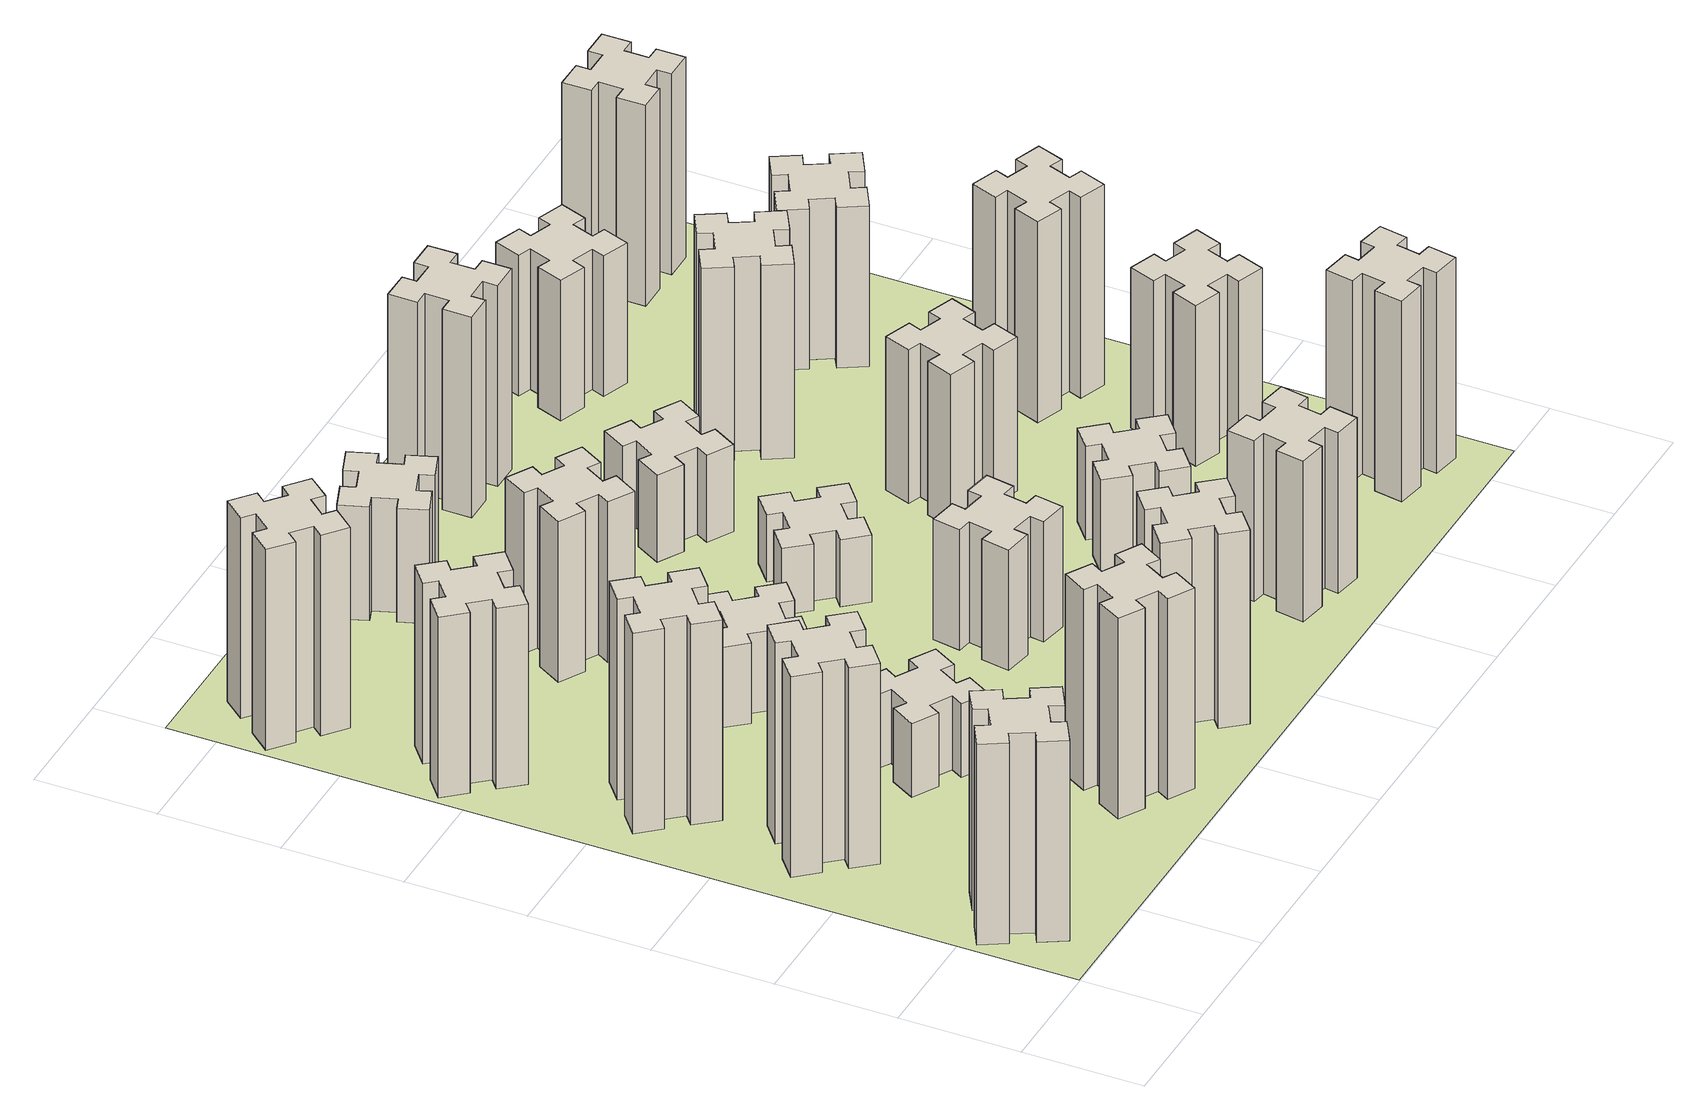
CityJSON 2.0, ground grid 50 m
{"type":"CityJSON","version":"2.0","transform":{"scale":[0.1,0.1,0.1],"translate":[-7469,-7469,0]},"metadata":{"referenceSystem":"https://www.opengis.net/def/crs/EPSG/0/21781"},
"CityObjects":{
"building1":{"type":"Building","attributes":{"class":"1000","function":"1000","usage":"1000","yearOfConstruction":2016,"roofType":"1000","measuredHeight":90,"storeysAboveGround":30,"storeysBelowGround":0},"geometry":[{"type":"Solid","lod":"1","boundaries":[[[[0,1,2,3,4,5,6,7,8,9,10,11,12,13,14,15,16,17,18,19]],[[17,16,20,21]],[[16,15,22,20]],[[15,14,23,22]],[[14,13,24,23]],[[13,12,25,24]],[[12,11,26,25]],[[11,10,27,26]],[[10,9,28,27]],[[9,8,29,28]],[[8,7,30,29]],[[7,6,31,30]],[[6,5,32,31]],[[5,4,33,32]],[[4,3,34,33]],[[3,2,35,34]],[[2,1,36,35]],[[1,0,37,36]],[[0,19,38,37]],[[19,18,39,38]],[[18,17,21,39]],[[24,25,26,27,28,29,30,31,32,33,34,35,36,37,38,39,21,20,22,23]]]]}]},
"building2":{"type":"Building","attributes":{"class":"1000","function":"1000","usage":"1000","yearOfConstruction":2016,"roofType":"1000","measuredHeight":90,"storeysAboveGround":30,"storeysBelowGround":0},"geometry":[{"type":"Solid","lod":"1","boundaries":[[[[40,41,42,43,44,45,46,47,48,49,50,51,52,53,54,55,56,57,58,59]],[[57,56,60,61]],[[56,55,62,60]],[[55,54,63,62]],[[54,53,64,63]],[[53,52,65,64]],[[52,51,66,65]],[[51,50,67,66]],[[50,49,68,67]],[[49,48,69,68]],[[48,47,70,69]],[[47,46,71,70]],[[46,45,72,71]],[[45,44,73,72]],[[44,43,74,73]],[[43,42,75,74]],[[42,41,76,75]],[[41,40,77,76]],[[40,59,78,77]],[[59,58,79,78]],[[58,57,61,79]],[[64,65,66,67,68,69,70,71,72,73,74,75,76,77,78,79,61,60,62,63]]]]}]},
"building3":{"type":"Building","attributes":{"class":"1000","function":"1000","usage":"1000","yearOfConstruction":2016,"roofType":"1000","measuredHeight":90,"storeysAboveGround":30,"storeysBelowGround":0},"geometry":[{"type":"Solid","lod":"1","boundaries":[[[[80,81,82,83,84,85,86,87,88,89,90,91,92,93,94,95,96,97,98,99]],[[97,96,100,101]],[[96,95,102,100]],[[95,94,103,102]],[[94,93,104,103]],[[93,92,105,104]],[[92,91,106,105]],[[91,90,107,106]],[[90,89,108,107]],[[89,88,109,108]],[[88,87,110,109]],[[87,86,111,110]],[[86,85,112,111]],[[85,84,113,112]],[[84,83,114,113]],[[83,82,115,114]],[[82,81,116,115]],[[81,80,117,116]],[[80,99,118,117]],[[99,98,119,118]],[[98,97,101,119]],[[104,105,106,107,108,109,110,111,112,113,114,115,116,117,118,119,101,100,102,103]]]]}]},
"building4":{"type":"Building","attributes":{"class":"1000","function":"1000","usage":"1000","yearOfConstruction":2016,"roofType":"1000","measuredHeight":81,"storeysAboveGround":30,"storeysBelowGround":0},"geometry":[{"type":"Solid","lod":"1","boundaries":[[[[120,121,122,123,124,125,126,127,128,129,130,131,132,133,134,135,136,137,138,139]],[[137,136,140,141]],[[136,135,142,140]],[[135,134,143,142]],[[134,133,144,143]],[[133,132,145,144]],[[132,131,146,145]],[[131,130,147,146]],[[130,129,148,147]],[[129,128,149,148]],[[128,127,150,149]],[[127,126,151,150]],[[126,125,152,151]],[[125,124,153,152]],[[124,123,154,153]],[[123,122,155,154]],[[122,121,156,155]],[[121,120,157,156]],[[120,139,158,157]],[[139,138,159,158]],[[138,137,141,159]],[[144,145,146,147,148,149,150,151,152,153,154,155,156,157,158,159,141,140,142,143]]]]}]},
"building5":{"type":"Building","attributes":{"class":"1000","function":"1000","usage":"1000","yearOfConstruction":2016,"roofType":"1000","measuredHeight":90,"storeysAboveGround":30,"storeysBelowGround":0},"geometry":[{"type":"Solid","lod":"1","boundaries":[[[[160,161,162,163,164,165,166,167,168,169,170,171,172,173,174,175,176,177,178,179]],[[177,176,180,181]],[[176,175,182,180]],[[175,174,183,182]],[[174,173,184,183]],[[173,172,185,184]],[[172,171,186,185]],[[171,170,187,186]],[[170,169,188,187]],[[169,168,189,188]],[[168,167,190,189]],[[167,166,191,190]],[[166,165,192,191]],[[165,164,193,192]],[[164,163,194,193]],[[163,162,195,194]],[[162,161,196,195]],[[161,160,197,196]],[[160,179,198,197]],[[179,178,199,198]],[[178,177,181,199]],[[184,185,186,187,188,189,190,191,192,193,194,195,196,197,198,199,181,180,182,183]]]]}]},
"building6":{"type":"Building","attributes":{"class":"1000","function":"1000","usage":"1000","yearOfConstruction":2016,"roofType":"1000","measuredHeight":90,"storeysAboveGround":30,"storeysBelowGround":0},"geometry":[{"type":"Solid","lod":"1","boundaries":[[[[200,201,202,203,204,205,206,207,208,209,210,211,212,213,214,215,216,217,218,219]],[[217,216,220,221]],[[216,215,222,220]],[[215,214,223,222]],[[214,213,224,223]],[[213,212,225,224]],[[212,211,226,225]],[[211,210,227,226]],[[210,209,228,227]],[[209,208,229,228]],[[208,207,230,229]],[[207,206,231,230]],[[206,205,232,231]],[[205,204,233,232]],[[204,203,234,233]],[[203,202,235,234]],[[202,201,236,235]],[[201,200,237,236]],[[200,219,238,237]],[[219,218,239,238]],[[218,217,221,239]],[[224,225,226,227,228,229,230,231,232,233,234,235,236,237,238,239,221,220,222,223]]]]}]},
"building7":{"type":"Building","attributes":{"class":"1000","function":"1000","usage":"1000","yearOfConstruction":2016,"roofType":"1000","measuredHeight":33,"storeysAboveGround":30,"storeysBelowGround":0},"geometry":[{"type":"Solid","lod":"1","boundaries":[[[[240,241,242,243,244,245,246,247,248,249,250,251,252,253,254,255,256,257,258,259]],[[257,256,260,261]],[[256,255,262,260]],[[255,254,263,262]],[[254,253,264,263]],[[253,252,265,264]],[[252,251,266,265]],[[251,250,267,266]],[[250,249,268,267]],[[249,248,269,268]],[[248,247,270,269]],[[247,246,271,270]],[[246,245,272,271]],[[245,244,273,272]],[[244,243,274,273]],[[243,242,275,274]],[[242,241,276,275]],[[241,240,277,276]],[[240,259,278,277]],[[259,258,279,278]],[[258,257,261,279]],[[264,265,266,267,268,269,270,271,272,273,274,275,276,277,278,279,261,260,262,263]]]]}]},
"building8":{"type":"Building","attributes":{"class":"1000","function":"1000","usage":"1000","yearOfConstruction":2016,"roofType":"1000","measuredHeight":36,"storeysAboveGround":30,"storeysBelowGround":0},"geometry":[{"type":"Solid","lod":"1","boundaries":[[[[280,281,282,283,284,285,286,287,288,289,290,291,292,293,294,295,296,297,298,299]],[[297,296,300,301]],[[296,295,302,300]],[[295,294,303,302]],[[294,293,304,303]],[[293,292,305,304]],[[292,291,306,305]],[[291,290,307,306]],[[290,289,308,307]],[[289,288,309,308]],[[288,287,310,309]],[[287,286,311,310]],[[286,285,312,311]],[[285,284,313,312]],[[284,283,314,313]],[[283,282,315,314]],[[282,281,316,315]],[[281,280,317,316]],[[280,299,318,317]],[[299,298,319,318]],[[298,297,301,319]],[[304,305,306,307,308,309,310,311,312,313,314,315,316,317,318,319,301,300,302,303]]]]}]},
"building9":{"type":"Building","attributes":{"class":"1000","function":"1000","usage":"1000","yearOfConstruction":2016,"roofType":"1000","measuredHeight":87,"storeysAboveGround":30,"storeysBelowGround":0},"geometry":[{"type":"Solid","lod":"1","boundaries":[[[[320,321,322,323,324,325,326,327,328,329,330,331,332,333,334,335,336,337,338,339]],[[337,336,340,341]],[[336,335,342,340]],[[335,334,343,342]],[[334,333,344,343]],[[333,332,345,344]],[[332,331,346,345]],[[331,330,347,346]],[[330,329,348,347]],[[329,328,349,348]],[[328,327,350,349]],[[327,326,351,350]],[[326,325,352,351]],[[325,324,353,352]],[[324,323,354,353]],[[323,322,355,354]],[[322,321,356,355]],[[321,320,357,356]],[[320,339,358,357]],[[339,338,359,358]],[[338,337,341,359]],[[344,345,346,347,348,349,350,351,352,353,354,355,356,357,358,359,341,340,342,343]]]]}]},
"building10":{"type":"Building","attributes":{"class":"1000","function":"1000","usage":"1000","yearOfConstruction":2016,"roofType":"1000","measuredHeight":72,"storeysAboveGround":30,"storeysBelowGround":0},"geometry":[{"type":"Solid","lod":"1","boundaries":[[[[360,361,362,363,364,365,366,367,368,369,370,371,372,373,374,375,376,377,378,379]],[[377,376,380,381]],[[376,375,382,380]],[[375,374,383,382]],[[374,373,384,383]],[[373,372,385,384]],[[372,371,386,385]],[[371,370,387,386]],[[370,369,388,387]],[[369,368,389,388]],[[368,367,390,389]],[[367,366,391,390]],[[366,365,392,391]],[[365,364,393,392]],[[364,363,394,393]],[[363,362,395,394]],[[362,361,396,395]],[[361,360,397,396]],[[360,379,398,397]],[[379,378,399,398]],[[378,377,381,399]],[[384,385,386,387,388,389,390,391,392,393,394,395,396,397,398,399,381,380,382,383]]]]}]},
"building11":{"type":"Building","attributes":{"class":"1000","function":"1000","usage":"1000","yearOfConstruction":2016,"roofType":"1000","measuredHeight":51,"storeysAboveGround":30,"storeysBelowGround":0},"geometry":[{"type":"Solid","lod":"1","boundaries":[[[[400,401,402,403,404,405,406,407,408,409,410,411,412,413,414,415,416,417,418,419]],[[417,416,420,421]],[[416,415,422,420]],[[415,414,423,422]],[[414,413,424,423]],[[413,412,425,424]],[[412,411,426,425]],[[411,410,427,426]],[[410,409,428,427]],[[409,408,429,428]],[[408,407,430,429]],[[407,406,431,430]],[[406,405,432,431]],[[405,404,433,432]],[[404,403,434,433]],[[403,402,435,434]],[[402,401,436,435]],[[401,400,437,436]],[[400,419,438,437]],[[419,418,439,438]],[[418,417,421,439]],[[424,425,426,427,428,429,430,431,432,433,434,435,436,437,438,439,421,420,422,423]]]]}]},
"building12":{"type":"Building","attributes":{"class":"1000","function":"1000","usage":"1000","yearOfConstruction":2016,"roofType":"1000","measuredHeight":54,"storeysAboveGround":30,"storeysBelowGround":0},"geometry":[{"type":"Solid","lod":"1","boundaries":[[[[440,441,442,443,444,445,446,447,448,449,450,451,452,453,454,455,456,457,458,459]],[[457,456,460,461]],[[456,455,462,460]],[[455,454,463,462]],[[454,453,464,463]],[[453,452,465,464]],[[452,451,466,465]],[[451,450,467,466]],[[450,449,468,467]],[[449,448,469,468]],[[448,447,470,469]],[[447,446,471,470]],[[446,445,472,471]],[[445,444,473,472]],[[444,443,474,473]],[[443,442,475,474]],[[442,441,476,475]],[[441,440,477,476]],[[440,459,478,477]],[[459,458,479,478]],[[458,457,461,479]],[[464,465,466,467,468,469,470,471,472,473,474,475,476,477,478,479,461,460,462,463]]]]}]},
"building13":{"type":"Building","attributes":{"class":"1000","function":"1000","usage":"1000","yearOfConstruction":2016,"roofType":"1000","measuredHeight":30,"storeysAboveGround":30,"storeysBelowGround":0},"geometry":[{"type":"Solid","lod":"1","boundaries":[[[[480,481,482,483,484,485,486,487,488,489,490,491,492,493,494,495,496,497,498,499]],[[497,496,500,501]],[[496,495,502,500]],[[495,494,503,502]],[[494,493,504,503]],[[493,492,505,504]],[[492,491,506,505]],[[491,490,507,506]],[[490,489,508,507]],[[489,488,509,508]],[[488,487,510,509]],[[487,486,511,510]],[[486,485,512,511]],[[485,484,513,512]],[[484,483,514,513]],[[483,482,515,514]],[[482,481,516,515]],[[481,480,517,516]],[[480,499,518,517]],[[499,498,519,518]],[[498,497,501,519]],[[504,505,506,507,508,509,510,511,512,513,514,515,516,517,518,519,501,500,502,503]]]]}]},
"building14":{"type":"Building","attributes":{"class":"1000","function":"1000","usage":"1000","yearOfConstruction":2016,"roofType":"1000","measuredHeight":72,"storeysAboveGround":30,"storeysBelowGround":0},"geometry":[{"type":"Solid","lod":"1","boundaries":[[[[520,521,522,523,524,525,526,527,528,529,530,531,532,533,534,535,536,537,538,539]],[[537,536,540,541]],[[536,535,542,540]],[[535,534,543,542]],[[534,533,544,543]],[[533,532,545,544]],[[532,531,546,545]],[[531,530,547,546]],[[530,529,548,547]],[[529,528,549,548]],[[528,527,550,549]],[[527,526,551,550]],[[526,525,552,551]],[[525,524,553,552]],[[524,523,554,553]],[[523,522,555,554]],[[522,521,556,555]],[[521,520,557,556]],[[520,539,558,557]],[[539,538,559,558]],[[538,537,541,559]],[[544,545,546,547,548,549,550,551,552,553,554,555,556,557,558,559,541,540,542,543]]]]}]},
"building15":{"type":"Building","attributes":{"class":"1000","function":"1000","usage":"1000","yearOfConstruction":2016,"roofType":"1000","measuredHeight":39,"storeysAboveGround":30,"storeysBelowGround":0},"geometry":[{"type":"Solid","lod":"1","boundaries":[[[[560,561,562,563,564,565,566,567,568,569,570,571,572,573,574,575,576,577,578,579]],[[577,576,580,581]],[[576,575,582,580]],[[575,574,583,582]],[[574,573,584,583]],[[573,572,585,584]],[[572,571,586,585]],[[571,570,587,586]],[[570,569,588,587]],[[569,568,589,588]],[[568,567,590,589]],[[567,566,591,590]],[[566,565,592,591]],[[565,564,593,592]],[[564,563,594,593]],[[563,562,595,594]],[[562,561,596,595]],[[561,560,597,596]],[[560,579,598,597]],[[579,578,599,598]],[[578,577,581,599]],[[584,585,586,587,588,589,590,591,592,593,594,595,596,597,598,599,581,580,582,583]]]]}]},
"building16":{"type":"Building","attributes":{"class":"1000","function":"1000","usage":"1000","yearOfConstruction":2016,"roofType":"1000","measuredHeight":90,"storeysAboveGround":30,"storeysBelowGround":0},"geometry":[{"type":"Solid","lod":"1","boundaries":[[[[600,601,602,603,604,605,606,607,608,609,610,611,612,613,614,615,616,617,618,619]],[[617,616,620,621]],[[616,615,622,620]],[[615,614,623,622]],[[614,613,624,623]],[[613,612,625,624]],[[612,611,626,625]],[[611,610,627,626]],[[610,609,628,627]],[[609,608,629,628]],[[608,607,630,629]],[[607,606,631,630]],[[606,605,632,631]],[[605,604,633,632]],[[604,603,634,633]],[[603,602,635,634]],[[602,601,636,635]],[[601,600,637,636]],[[600,619,638,637]],[[619,618,639,638]],[[618,617,621,639]],[[624,625,626,627,628,629,630,631,632,633,634,635,636,637,638,639,621,620,622,623]]]]}]},
"building17":{"type":"Building","attributes":{"class":"1000","function":"1000","usage":"1000","yearOfConstruction":2016,"roofType":"1000","measuredHeight":42,"storeysAboveGround":30,"storeysBelowGround":0},"geometry":[{"type":"Solid","lod":"1","boundaries":[[[[640,641,642,643,644,645,646,647,648,649,650,651,652,653,654,655,656,657,658,659]],[[657,656,660,661]],[[656,655,662,660]],[[655,654,663,662]],[[654,653,664,663]],[[653,652,665,664]],[[652,651,666,665]],[[651,650,667,666]],[[650,649,668,667]],[[649,648,669,668]],[[648,647,670,669]],[[647,646,671,670]],[[646,645,672,671]],[[645,644,673,672]],[[644,643,674,673]],[[643,642,675,674]],[[642,641,676,675]],[[641,640,677,676]],[[640,659,678,677]],[[659,658,679,678]],[[658,657,661,679]],[[664,665,666,667,668,669,670,671,672,673,674,675,676,677,678,679,661,660,662,663]]]]}]},
"building18":{"type":"Building","attributes":{"class":"1000","function":"1000","usage":"1000","yearOfConstruction":2016,"roofType":"1000","measuredHeight":69,"storeysAboveGround":30,"storeysBelowGround":0},"geometry":[{"type":"Solid","lod":"1","boundaries":[[[[680,681,682,683,684,685,686,687,688,689,690,691,692,693,694,695,696,697,698,699]],[[697,696,700,701]],[[696,695,702,700]],[[695,694,703,702]],[[694,693,704,703]],[[693,692,705,704]],[[692,691,706,705]],[[691,690,707,706]],[[690,689,708,707]],[[689,688,709,708]],[[688,687,710,709]],[[687,686,711,710]],[[686,685,712,711]],[[685,684,713,712]],[[684,683,714,713]],[[683,682,715,714]],[[682,681,716,715]],[[681,680,717,716]],[[680,699,718,717]],[[699,698,719,718]],[[698,697,701,719]],[[704,705,706,707,708,709,710,711,712,713,714,715,716,717,718,719,701,700,702,703]]]]}]},
"building19":{"type":"Building","attributes":{"class":"1000","function":"1000","usage":"1000","yearOfConstruction":2016,"roofType":"1000","measuredHeight":87,"storeysAboveGround":30,"storeysBelowGround":0},"geometry":[{"type":"Solid","lod":"1","boundaries":[[[[720,721,722,723,724,725,726,727,728,729,730,731,732,733,734,735,736,737,738,739]],[[737,736,740,741]],[[736,735,742,740]],[[735,734,743,742]],[[734,733,744,743]],[[733,732,745,744]],[[732,731,746,745]],[[731,730,747,746]],[[730,729,748,747]],[[729,728,749,748]],[[728,727,750,749]],[[727,726,751,750]],[[726,725,752,751]],[[725,724,753,752]],[[724,723,754,753]],[[723,722,755,754]],[[722,721,756,755]],[[721,720,757,756]],[[720,739,758,757]],[[739,738,759,758]],[[738,737,741,759]],[[744,745,746,747,748,749,750,751,752,753,754,755,756,757,758,759,741,740,742,743]]]]}]},
"building20":{"type":"Building","attributes":{"class":"1000","function":"1000","usage":"1000","yearOfConstruction":2016,"roofType":"1000","measuredHeight":90,"storeysAboveGround":30,"storeysBelowGround":0},"geometry":[{"type":"Solid","lod":"1","boundaries":[[[[760,761,762,763,764,765,766,767,768,769,770,771,772,773,774,775,776,777,778,779]],[[777,776,780,781]],[[776,775,782,780]],[[775,774,783,782]],[[774,773,784,783]],[[773,772,785,784]],[[772,771,786,785]],[[771,770,787,786]],[[770,769,788,787]],[[769,768,789,788]],[[768,767,790,789]],[[767,766,791,790]],[[766,765,792,791]],[[765,764,793,792]],[[764,763,794,793]],[[763,762,795,794]],[[762,761,796,795]],[[761,760,797,796]],[[760,779,798,797]],[[779,778,799,798]],[[778,777,781,799]],[[784,785,786,787,788,789,790,791,792,793,794,795,796,797,798,799,781,780,782,783]]]]}]},
"building21":{"type":"Building","attributes":{"class":"1000","function":"1000","usage":"1000","yearOfConstruction":2016,"roofType":"1000","measuredHeight":63,"storeysAboveGround":30,"storeysBelowGround":0},"geometry":[{"type":"Solid","lod":"1","boundaries":[[[[800,801,802,803,804,805,806,807,808,809,810,811,812,813,814,815,816,817,818,819]],[[817,816,820,821]],[[816,815,822,820]],[[815,814,823,822]],[[814,813,824,823]],[[813,812,825,824]],[[812,811,826,825]],[[811,810,827,826]],[[810,809,828,827]],[[809,808,829,828]],[[808,807,830,829]],[[807,806,831,830]],[[806,805,832,831]],[[805,804,833,832]],[[804,803,834,833]],[[803,802,835,834]],[[802,801,836,835]],[[801,800,837,836]],[[800,819,838,837]],[[819,818,839,838]],[[818,817,821,839]],[[824,825,826,827,828,829,830,831,832,833,834,835,836,837,838,839,821,820,822,823]]]]}]},
"building22":{"type":"Building","attributes":{"class":"1000","function":"1000","usage":"1000","yearOfConstruction":2016,"roofType":"1000","measuredHeight":72,"storeysAboveGround":30,"storeysBelowGround":0},"geometry":[{"type":"Solid","lod":"1","boundaries":[[[[840,841,842,843,844,845,846,847,848,849,850,851,852,853,854,855,856,857,858,859]],[[857,856,860,861]],[[856,855,862,860]],[[855,854,863,862]],[[854,853,864,863]],[[853,852,865,864]],[[852,851,866,865]],[[851,850,867,866]],[[850,849,868,867]],[[849,848,869,868]],[[848,847,870,869]],[[847,846,871,870]],[[846,845,872,871]],[[845,844,873,872]],[[844,843,874,873]],[[843,842,875,874]],[[842,841,876,875]],[[841,840,877,876]],[[840,859,878,877]],[[859,858,879,878]],[[858,857,861,879]],[[864,865,866,867,868,869,870,871,872,873,874,875,876,877,878,879,861,860,862,863]]]]}]},
"building23":{"type":"Building","attributes":{"class":"1000","function":"1000","usage":"1000","yearOfConstruction":2016,"roofType":"1000","measuredHeight":90,"storeysAboveGround":30,"storeysBelowGround":0},"geometry":[{"type":"Solid","lod":"1","boundaries":[[[[880,881,882,883,884,885,886,887,888,889,890,891,892,893,894,895,896,897,898,899]],[[897,896,900,901]],[[896,895,902,900]],[[895,894,903,902]],[[894,893,904,903]],[[893,892,905,904]],[[892,891,906,905]],[[891,890,907,906]],[[890,889,908,907]],[[889,888,909,908]],[[888,887,910,909]],[[887,886,911,910]],[[886,885,912,911]],[[885,884,913,912]],[[884,883,914,913]],[[883,882,915,914]],[[882,881,916,915]],[[881,880,917,916]],[[880,899,918,917]],[[899,898,919,918]],[[898,897,901,919]],[[904,905,906,907,908,909,910,911,912,913,914,915,916,917,918,919,901,900,902,903]]]]}]},
"building24":{"type":"Building","attributes":{"class":"1000","function":"1000","usage":"1000","yearOfConstruction":2016,"roofType":"1000","measuredHeight":72,"storeysAboveGround":30,"storeysBelowGround":0},"geometry":[{"type":"Solid","lod":"1","boundaries":[[[[920,921,922,923,924,925,926,927,928,929,930,931,932,933,934,935,936,937,938,939]],[[937,936,940,941]],[[936,935,942,940]],[[935,934,943,942]],[[934,933,944,943]],[[933,932,945,944]],[[932,931,946,945]],[[931,930,947,946]],[[930,929,948,947]],[[929,928,949,948]],[[928,927,950,949]],[[927,926,951,950]],[[926,925,952,951]],[[925,924,953,952]],[[924,923,954,953]],[[923,922,955,954]],[[922,921,956,955]],[[921,920,957,956]],[[920,939,958,957]],[[939,938,959,958]],[[938,937,941,959]],[[944,945,946,947,948,949,950,951,952,953,954,955,956,957,958,959,941,940,942,943]]]]}]},
"building25":{"type":"Building","attributes":{"class":"1000","function":"1000","usage":"1000","yearOfConstruction":2016,"roofType":"1000","measuredHeight":90,"storeysAboveGround":30,"storeysBelowGround":0},"geometry":[{"type":"Solid","lod":"1","boundaries":[[[[960,961,962,963,964,965,966,967,968,969,970,971,972,973,974,975,976,977,978,979]],[[977,976,980,981]],[[976,975,982,980]],[[975,974,983,982]],[[974,973,984,983]],[[973,972,985,984]],[[972,971,986,985]],[[971,970,987,986]],[[970,969,988,987]],[[969,968,989,988]],[[968,967,990,989]],[[967,966,991,990]],[[966,965,992,991]],[[965,964,993,992]],[[964,963,994,993]],[[963,962,995,994]],[[962,961,996,995]],[[961,960,997,996]],[[960,979,998,997]],[[979,978,999,998]],[[978,977,981,999]],[[984,985,986,987,988,989,990,991,992,993,994,995,996,997,998,999,981,980,982,983]]]]}]},
"landuse1":{"type":"LandUse","attributes":{"name":"plot1","function":"1010"},"geometry":[{"type":"MultiSurface","lod":"1","boundaries":[[[1000,1001,1002,1003]]]}]}
},
"vertices":[
[287,255,0],[374,305,0],[404,253,0],[508,313,0],[448,417,0],[396,387,0],[346,474,0],[398,504,0],[338,608,0],[234,548,0],[264,496,0],[177,446,0],[147,498,0],[43,438,0],[103,334,0],[155,364,0],[205,277,0],[153,247,0],[213,143,0],[317,203,0],[205,277,900],[153,247,900],[155,364,900],[103,334,900],[43,438,900],[147,498,900],[177,446,900],[264,496,900],[234,548,900],[338,608,900],[398,504,900],[346,474,900],[396,387,900],[448,417,900],[508,313,900],[404,253,900],[374,305,900],[287,255,900],[317,203,900],[213,143,900],
[492,1248,0],[427,1324,0],[473,1363,0],[396,1455,0],[304,1378,0],[343,1332,0],[266,1267,0],[228,1313,0],[136,1236,0],[213,1144,0],[259,1183,0],[323,1106,0],[277,1068,0],[354,976,0],[446,1053,0],[408,1099,0],[484,1163,0],[523,1117,0],[615,1194,0],[538,1286,0],[484,1163,900],[523,1117,900],[408,1099,900],[446,1053,900],[354,976,900],[277,1068,900],[323,1106,900],[259,1183,900],[213,1144,900],[136,1236,900],[228,1313,900],[266,1267,900],[343,1332,900],[304,1378,900],[396,1455,900],[473,1363,900],[427,1324,900],[492,1248,900],[538,1286,900],[615,1194,900],
[492,1888,0],[427,1964,0],[473,2003,0],[396,2095,0],[304,2018,0],[343,1972,0],[266,1907,0],[228,1953,0],[136,1876,0],[213,1784,0],[259,1823,0],[323,1746,0],[277,1708,0],[354,1616,0],[446,1693,0],[408,1739,0],[484,1803,0],[523,1757,0],[615,1834,0],[538,1926,0],[484,1803,900],[523,1757,900],[408,1739,900],[446,1693,900],[354,1616,900],[277,1708,900],[323,1746,900],[259,1823,900],[213,1784,900],[136,1876,900],[228,1953,900],[266,1907,900],[343,1972,900],[304,2018,900],[396,2095,900],[473,2003,900],[427,1964,900],[492,1888,900],[538,1926,900],[615,1834,900],
[243,2712,0],[166,2647,0],[128,2693,0],[36,2616,0],[113,2524,0],[159,2563,0],[223,2486,0],[177,2448,0],[254,2356,0],[346,2433,0],[308,2479,0],[384,2543,0],[423,2497,0],[515,2574,0],[438,2666,0],[392,2628,0],[327,2704,0],[373,2743,0],[296,2835,0],[204,2758,0],[327,2704,810],[373,2743,810],[392,2628,810],[438,2666,810],[515,2574,810],[423,2497,810],[384,2543,810],[308,2479,810],[346,2433,810],[254,2356,810],[177,2448,810],[223,2486,810],[159,2563,810],[113,2524,810],[36,2616,810],[128,2693,810],[166,2647,810],[243,2712,810],[204,2758,810],[296,2835,810],
[384,3387,0],[308,3452,0],[346,3498,0],[254,3575,0],[177,3483,0],[223,3444,0],[159,3368,0],[113,3406,0],[36,3314,0],[128,3237,0],[166,3283,0],[243,3219,0],[204,3173,0],[296,3096,0],[373,3188,0],[327,3226,0],[392,3303,0],[438,3264,0],[515,3356,0],[423,3433,0],[392,3303,900],[438,3264,900],[327,3226,900],[373,3188,900],[296,3096,900],[204,3173,900],[243,3219,900],[166,3283,900],[128,3237,900],[36,3314,900],[113,3406,900],[159,3368,900],[223,3444,900],[177,3483,900],[254,3575,900],[346,3498,900],[308,3452,900],[384,3387,900],[423,3433,900],[515,3356,900],
[1314,446,0],[1227,496,0],[1257,548,0],[1153,608,0],[1093,504,0],[1145,474,0],[1095,387,0],[1043,417,0],[983,313,0],[1087,253,0],[1117,305,0],[1204,255,0],[1174,203,0],[1278,143,0],[1338,247,0],[1286,277,0],[1336,364,0],[1388,334,0],[1448,438,0],[1344,498,0],[1336,364,900],[1388,334,900],[1286,277,900],[1338,247,900],[1278,143,900],[1174,203,900],[1204,255,900],[1117,305,900],[1087,253,900],[983,313,900],[1043,417,900],[1095,387,900],[1145,474,900],[1093,504,900],[1153,608,900],[1257,548,900],[1227,496,900],[1314,446,900],[1344,498,900],[1448,438,900],
[1086,1017,0],[1136,1104,0],[1188,1074,0],[1248,1178,0],[1144,1238,0],[1114,1186,0],[1027,1236,0],[1057,1288,0],[953,1348,0],[893,1244,0],[945,1214,0],[895,1127,0],[843,1157,0],[783,1053,0],[887,993,0],[917,1045,0],[1004,995,0],[974,943,0],[1078,883,0],[1138,987,0],[1004,995,330],[974,943,330],[917,1045,330],[887,993,330],[783,1053,330],[843,1157,330],[895,1127,330],[945,1214,330],[893,1244,330],[953,1348,330],[1057,1288,330],[1027,1236,330],[1114,1186,330],[1144,1238,330],[1248,1178,330],[1188,1074,330],[1136,1104,330],[1086,1017,330],[1138,987,330],[1078,883,330],
[1083,1972,0],[1006,1907,0],[968,1953,0],[876,1876,0],[953,1784,0],[999,1823,0],[1063,1746,0],[1017,1708,0],[1094,1616,0],[1186,1693,0],[1148,1739,0],[1224,1803,0],[1263,1757,0],[1355,1834,0],[1278,1926,0],[1232,1888,0],[1167,1964,0],[1213,2003,0],[1136,2095,0],[1044,2018,0],[1167,1964,360],[1213,2003,360],[1232,1888,360],[1278,1926,360],[1355,1834,360],[1263,1757,360],[1224,1803,360],[1148,1739,360],[1186,1693,360],[1094,1616,360],[1017,1708,360],[1063,1746,360],[999,1823,360],[953,1784,360],[876,1876,360],[968,1953,360],[1006,1907,360],[1083,1972,360],[1044,2018,360],[1136,2095,360],
[1639,343,0],[1703,266,0],[1657,228,0],[1734,136,0],[1826,213,0],[1788,259,0],[1864,323,0],[1903,277,0],[1995,354,0],[1918,446,0],[1872,408,0],[1807,484,0],[1853,523,0],[1776,615,0],[1684,538,0],[1723,492,0],[1646,427,0],[1608,473,0],[1516,396,0],[1593,304,0],[1646,427,870],[1608,473,870],[1723,492,870],[1684,538,870],[1776,615,870],[1853,523,870],[1807,484,870],[1872,408,870],[1918,446,870],[1995,354,870],[1903,277,870],[1864,323,870],[1788,259,870],[1826,213,870],[1734,136,870],[1657,228,870],[1703,266,870],[1639,343,870],[1593,304,870],[1516,396,870],
[1214,2666,0],[1127,2716,0],[1157,2768,0],[1053,2828,0],[993,2724,0],[1045,2694,0],[995,2607,0],[943,2637,0],[883,2533,0],[987,2473,0],[1017,2525,0],[1104,2475,0],[1074,2423,0],[1178,2363,0],[1238,2467,0],[1186,2497,0],[1236,2584,0],[1288,2554,0],[1348,2658,0],[1244,2718,0],[1236,2584,720],[1288,2554,720],[1186,2497,720],[1238,2467,720],[1178,2363,720],[1074,2423,720],[1104,2475,720],[1017,2525,720],[987,2473,720],[883,2533,720],[943,2637,720],[995,2607,720],[1045,2694,720],[993,2724,720],[1053,2828,720],[1157,2768,720],[1127,2716,720],[1214,2666,720],[1244,2718,720],[1348,2658,720],
[1125,3456,0],[1031,3422,0],[1010,3478,0],[897,3437,0],[939,3324,0],[995,3345,0],[1029,3251,0],[973,3230,0],[1014,3117,0],[1127,3159,0],[1106,3215,0],[1200,3249,0],[1220,3193,0],[1333,3234,0],[1292,3347,0],[1236,3326,0],[1202,3420,0],[1258,3440,0],[1217,3553,0],[1104,3512,0],[1202,3420,510],[1258,3440,510],[1236,3326,510],[1292,3347,510],[1333,3234,510],[1220,3193,510],[1200,3249,510],[1106,3215,510],[1127,3159,510],[1014,3117,510],[973,3230,510],[1029,3251,510],[995,3345,510],[939,3324,510],[897,3437,510],[1010,3478,510],[1031,3422,510],[1125,3456,510],[1104,3512,510],[1217,3553,510],
[1955,1147,0],[1972,1245,0],[2031,1235,0],[2052,1353,0],[1934,1374,0],[1924,1315,0],[1825,1332,0],[1836,1391,0],[1717,1412,0],[1697,1294,0],[1756,1284,0],[1738,1185,0],[1679,1196,0],[1658,1077,0],[1777,1057,0],[1787,1116,0],[1885,1098,0],[1875,1039,0],[1993,1018,0],[2014,1137,0],[1885,1098,540],[1875,1039,540],[1787,1116,540],[1777,1057,540],[1658,1077,540],[1679,1196,540],[1738,1185,540],[1756,1284,540],[1697,1294,540],[1717,1412,540],[1836,1391,540],[1825,1332,540],[1924,1315,540],[1934,1374,540],[2052,1353,540],[2031,1235,540],[1972,1245,540],[1955,1147,540],[2014,1137,540],[1993,1018,540],
[1972,1988,0],[1907,2064,0],[1953,2103,0],[1876,2195,0],[1784,2118,0],[1823,2072,0],[1746,2007,0],[1708,2053,0],[1616,1976,0],[1693,1884,0],[1739,1923,0],[1803,1846,0],[1757,1808,0],[1834,1716,0],[1926,1793,0],[1888,1839,0],[1964,1903,0],[2003,1857,0],[2095,1934,0],[2018,2026,0],[1964,1903,300],[2003,1857,300],[1888,1839,300],[1926,1793,300],[1834,1716,300],[1757,1808,300],[1803,1846,300],[1739,1923,300],[1693,1884,300],[1616,1976,300],[1708,2053,300],[1746,2007,300],[1823,2072,300],[1784,2118,300],[1876,2195,300],[1953,2103,300],[1907,2064,300],[1972,1988,300],[2018,2026,300],[2095,1934,300],
[2496,444,0],[2478,345,0],[2419,356,0],[2398,237,0],[2517,217,0],[2527,276,0],[2625,258,0],[2615,199,0],[2733,178,0],[2754,297,0],[2695,307,0],[2712,405,0],[2771,395,0],[2792,513,0],[2674,534,0],[2664,475,0],[2565,492,0],[2576,551,0],[2457,572,0],[2437,454,0],[2565,492,720],[2576,551,720],[2664,475,720],[2674,534,720],[2792,513,720],[2771,395,720],[2712,405,720],[2695,307,720],[2754,297,720],[2733,178,720],[2615,199,720],[2625,258,720],[2527,276,720],[2517,217,720],[2398,237,720],[2419,356,720],[2478,345,720],[2496,444,720],[2437,454,720],[2457,572,720],
[2026,2497,0],[2076,2584,0],[2128,2554,0],[2188,2658,0],[2084,2718,0],[2054,2666,0],[1967,2716,0],[1997,2768,0],[1893,2828,0],[1833,2724,0],[1885,2694,0],[1835,2607,0],[1783,2637,0],[1723,2533,0],[1827,2473,0],[1857,2525,0],[1944,2475,0],[1914,2423,0],[2018,2363,0],[2078,2467,0],[1944,2475,390],[1914,2423,390],[1857,2525,390],[1827,2473,390],[1723,2533,390],[1783,2637,390],[1835,2607,390],[1885,2694,390],[1833,2724,390],[1893,2828,390],[1997,2768,390],[1967,2716,390],[2054,2666,390],[2084,2718,390],[2188,2658,390],[2128,2554,390],[2076,2584,390],[2026,2497,390],[2078,2467,390],[2018,2363,390],
[1745,3485,0],[1745,3385,0],[1685,3385,0],[1685,3265,0],[1805,3265,0],[1805,3325,0],[1905,3325,0],[1905,3265,0],[2025,3265,0],[2025,3385,0],[1965,3385,0],[1965,3485,0],[2025,3485,0],[2025,3605,0],[1905,3605,0],[1905,3545,0],[1805,3545,0],[1805,3605,0],[1685,3605,0],[1685,3485,0],[1805,3545,900],[1805,3605,900],[1905,3545,900],[1905,3605,900],[2025,3605,900],[2025,3485,900],[1965,3485,900],[1965,3385,900],[2025,3385,900],[2025,3265,900],[1905,3265,900],[1905,3325,900],[1805,3325,900],[1805,3265,900],[1685,3265,900],[1685,3385,900],[1745,3385,900],[1745,3485,900],[1685,3485,900],[1685,3605,900],
[2563,1132,0],[2486,1067,0],[2448,1113,0],[2356,1036,0],[2433,944,0],[2479,983,0],[2543,906,0],[2497,868,0],[2574,776,0],[2666,853,0],[2628,899,0],[2704,963,0],[2743,917,0],[2835,994,0],[2758,1086,0],[2712,1048,0],[2647,1124,0],[2693,1163,0],[2616,1255,0],[2524,1178,0],[2647,1124,420],[2693,1163,420],[2712,1048,420],[2758,1086,420],[2835,994,420],[2743,917,420],[2704,963,420],[2628,899,420],[2666,853,420],[2574,776,420],[2497,868,420],[2543,906,420],[2479,983,420],[2433,944,420],[2356,1036,420],[2448,1113,420],[2486,1067,420],[2563,1132,420],[2524,1178,420],[2616,1255,420],
[2682,1671,0],[2716,1765,0],[2772,1744,0],[2813,1857,0],[2700,1898,0],[2680,1842,0],[2586,1876,0],[2607,1932,0],[2494,1973,0],[2453,1860,0],[2509,1840,0],[2475,1746,0],[2419,1767,0],[2377,1654,0],[2490,1613,0],[2511,1669,0],[2605,1635,0],[2584,1579,0],[2697,1537,0],[2738,1650,0],[2605,1635,690],[2584,1579,690],[2511,1669,690],[2490,1613,690],[2377,1654,690],[2419,1767,690],[2475,1746,690],[2509,1840,690],[2453,1860,690],[2494,1973,690],[2607,1932,690],[2586,1876,690],[2680,1842,690],[2700,1898,690],[2813,1857,690],[2772,1744,690],[2716,1765,690],[2682,1671,690],[2738,1650,690],[2697,1537,690],
[2607,2475,0],[2694,2525,0],[2724,2473,0],[2828,2533,0],[2768,2637,0],[2716,2607,0],[2666,2694,0],[2718,2724,0],[2658,2828,0],[2554,2768,0],[2584,2716,0],[2497,2666,0],[2467,2718,0],[2363,2658,0],[2423,2554,0],[2475,2584,0],[2525,2497,0],[2473,2467,0],[2533,2363,0],[2637,2423,0],[2525,2497,870],[2473,2467,870],[2475,2584,870],[2423,2554,870],[2363,2658,870],[2467,2718,870],[2497,2666,870],[2584,2716,870],[2554,2768,870],[2658,2828,870],[2718,2724,870],[2666,2694,870],[2716,2607,870],[2768,2637,870],[2828,2533,870],[2724,2473,870],[2694,2525,870],[2607,2475,870],[2637,2423,870],[2533,2363,870],
[3504,475,0],[3405,492,0],[3416,551,0],[3297,572,0],[3277,454,0],[3336,444,0],[3318,345,0],[3259,356,0],[3238,237,0],[3357,217,0],[3367,276,0],[3465,258,0],[3455,199,0],[3573,178,0],[3594,297,0],[3535,307,0],[3552,405,0],[3611,395,0],[3632,513,0],[3514,534,0],[3552,405,900],[3611,395,900],[3535,307,900],[3594,297,900],[3573,178,900],[3455,199,900],[3465,258,900],[3367,276,900],[3357,217,900],[3238,237,900],[3259,356,900],[3318,345,900],[3336,444,900],[3277,454,900],[3297,572,900],[3416,551,900],[3405,492,900],[3504,475,900],[3514,534,900],[3632,513,900],
[2511,3249,0],[2605,3215,0],[2584,3159,0],[2697,3117,0],[2738,3230,0],[2682,3251,0],[2716,3345,0],[2772,3324,0],[2813,3437,0],[2700,3478,0],[2680,3422,0],[2586,3456,0],[2607,3512,0],[2494,3553,0],[2453,3440,0],[2509,3420,0],[2475,3326,0],[2419,3347,0],[2377,3234,0],[2490,3193,0],[2475,3326,630],[2419,3347,630],[2509,3420,630],[2453,3440,630],[2494,3553,630],[2607,3512,630],[2586,3456,630],[2680,3422,630],[2700,3478,630],[2813,3437,630],[2772,3324,630],[2716,3345,630],[2682,3251,630],[2738,3230,630],[2697,3117,630],[2584,3159,630],[2605,3215,630],[2511,3249,630],[2490,3193,630],[2377,3234,630],
[3251,1029,0],[3345,995,0],[3324,939,0],[3437,897,0],[3478,1010,0],[3422,1031,0],[3456,1125,0],[3512,1104,0],[3553,1217,0],[3440,1258,0],[3420,1202,0],[3326,1236,0],[3347,1292,0],[3234,1333,0],[3193,1220,0],[3249,1200,0],[3215,1106,0],[3159,1127,0],[3117,1014,0],[3230,973,0],[3215,1106,720],[3159,1127,720],[3249,1200,720],[3193,1220,720],[3234,1333,720],[3347,1292,720],[3326,1236,720],[3420,1202,720],[3440,1258,720],[3553,1217,720],[3512,1104,720],[3456,1125,720],[3422,1031,720],[3478,1010,720],[3437,897,720],[3324,939,720],[3345,995,720],[3251,1029,720],[3230,973,720],[3117,1014,720],
[3420,1842,0],[3326,1876,0],[3347,1932,0],[3234,1973,0],[3193,1860,0],[3249,1840,0],[3215,1746,0],[3159,1767,0],[3117,1654,0],[3230,1613,0],[3251,1669,0],[3345,1635,0],[3324,1579,0],[3437,1537,0],[3478,1650,0],[3422,1671,0],[3456,1765,0],[3512,1744,0],[3553,1857,0],[3440,1898,0],[3456,1765,900],[3512,1744,900],[3422,1671,900],[3478,1650,900],[3437,1537,900],[3324,1579,900],[3345,1635,900],[3251,1669,900],[3230,1613,900],[3117,1654,900],[3159,1767,900],[3215,1746,900],[3249,1840,900],[3193,1860,900],[3234,1973,900],[3347,1932,900],[3326,1876,900],[3420,1842,900],[3440,1898,900],[3553,1857,900],
[3247,2475,0],[3334,2525,0],[3364,2473,0],[3468,2533,0],[3408,2637,0],[3356,2607,0],[3306,2694,0],[3358,2724,0],[3298,2828,0],[3194,2768,0],[3224,2716,0],[3137,2666,0],[3107,2718,0],[3003,2658,0],[3063,2554,0],[3115,2584,0],[3165,2497,0],[3113,2467,0],[3173,2363,0],[3277,2423,0],[3165,2497,720],[3113,2467,720],[3115,2584,720],[3063,2554,720],[3003,2658,720],[3107,2718,720],[3137,2666,720],[3224,2716,720],[3194,2768,720],[3298,2828,720],[3358,2724,720],[3306,2694,720],[3356,2607,720],[3408,2637,720],[3468,2533,720],[3364,2473,720],[3334,2525,720],[3247,2475,720],[3277,2423,720],[3173,2363,720],
[3285,3325,0],[3385,3325,0],[3385,3265,0],[3505,3265,0],[3505,3385,0],[3445,3385,0],[3445,3485,0],[3505,3485,0],[3505,3605,0],[3385,3605,0],[3385,3545,0],[3285,3545,0],[3285,3605,0],[3165,3605,0],[3165,3485,0],[3225,3485,0],[3225,3385,0],[3165,3385,0],[3165,3265,0],[3285,3265,0],[3225,3385,900],[3165,3385,900],[3225,3485,900],[3165,3485,900],[3165,3605,900],[3285,3605,900],[3285,3545,900],[3385,3545,900],[3385,3605,900],[3505,3605,900],[3505,3485,900],[3445,3485,900],[3445,3385,900],[3505,3385,900],[3505,3265,900],[3385,3265,900],[3385,3325,900],[3285,3325,900],[3285,3265,900],[3165,3265,900],
[5,3705,0],[3705,3705,0],[3705,5,0],[5,5,0]
]}
